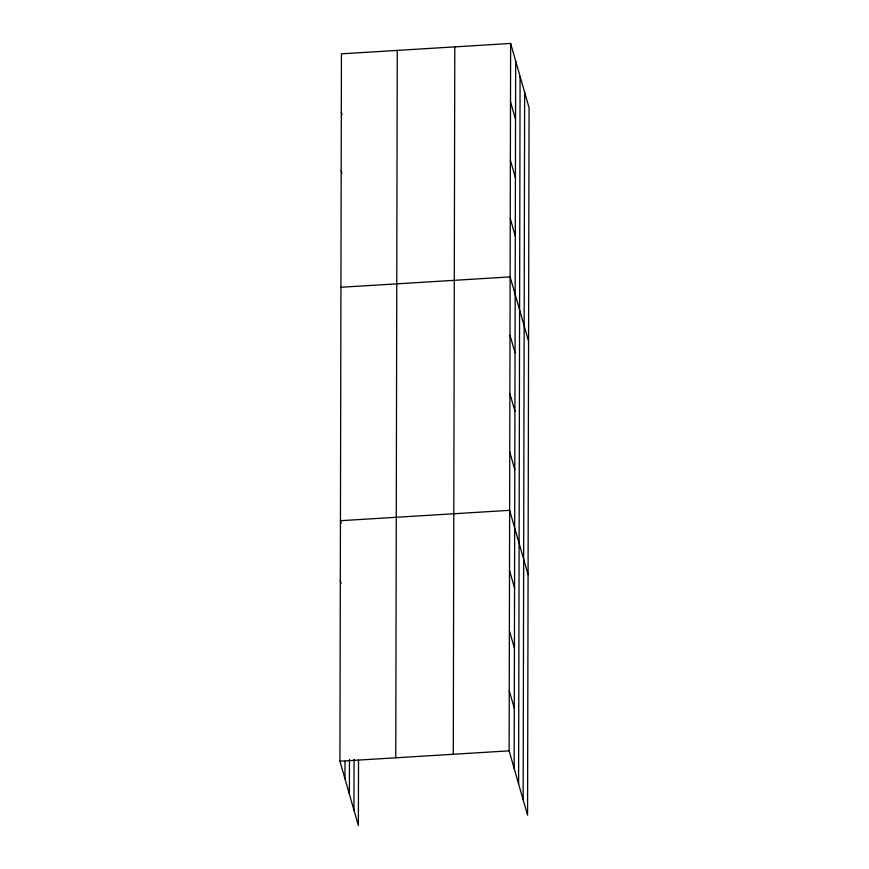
<?xml version="1.0" encoding="UTF-8"?>
<svg xmlns="http://www.w3.org/2000/svg" width="869" height="869" viewBox="0 0 869 869"><rect width="100%" height="100%" fill="white"/><g stroke="black" fill="none" stroke-linecap="round" stroke-linejoin="round"><path stroke-width="1.3" d="M358.517 760.082L358.376 825.55L339.931 761.222L341.43 53.824L510.624 43.45L529.069 107.778L527.57 815.176L509.125 750.849L510.624 43.45M344.971 778.809L345.015 761.44M349.392 794.233L349.468 759.495M353.955 810.125L354.063 759.354M395.764 757.801L397.263 50.402M453.292 754.27L454.791 46.872M514.166 768.435L515.665 61.036M518.597 783.86L520.086 76.461M523.149 799.752L524.648 92.353M340.93 287.27L510.125 276.896L528.58 341.213M339.931 761.222L509.125 750.849M510.505 101.814L515.545 119.39M510.375 160.168L515.415 177.754M510.255 218.532L515.295 236.118M510.005 335.249L515.045 352.836M509.886 393.614L514.926 411.2M509.755 451.978L514.806 469.553M528.08 574.659L509.636 510.331L340.442 520.705L341.159 523.225M509.506 570.466L514.557 588.041M509.386 630.59L514.426 648.176M509.256 690.725L514.296 708.3M341.3 112.188L342.028 114.697M341.18 170.541L341.897 173.061M340.311 580.84L341.028 583.349"/></g></svg>
